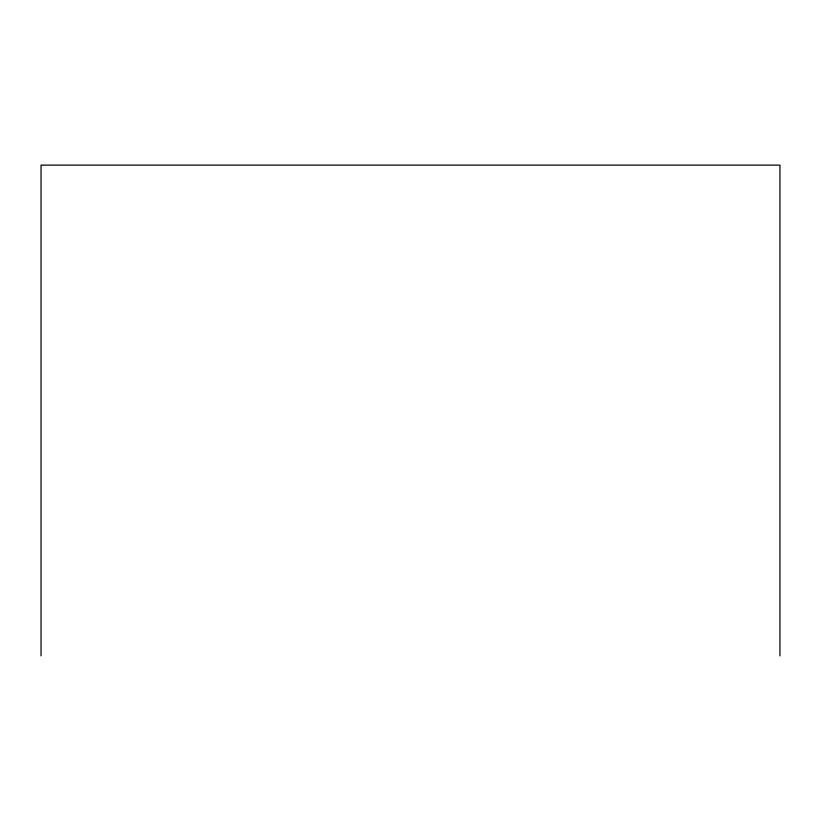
<?xml version="1.0" encoding="UTF-8"?>
<svg xmlns="http://www.w3.org/2000/svg" width="821" height="821" viewBox="0 0 821 821"><rect width="100%" height="100%" fill="white"/><g stroke="black" fill="none" stroke-linecap="round" stroke-linejoin="round"><path stroke-width="1.23" d="M779.95 655.876L779.95 165.124L41.05 165.124L41.05 655.876"/></g></svg>
